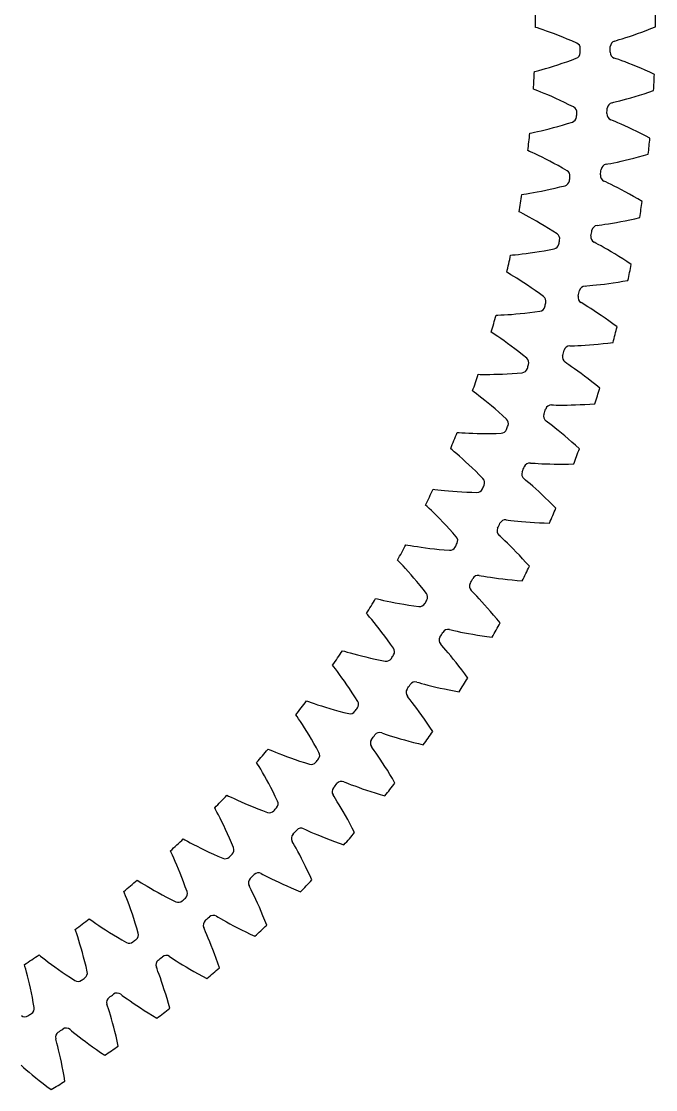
# Model space of a CAD drawing. Header units: millimetres. Extents: x -125 to 125, y -125 to 125.
# Drawn here: x 61.6 to 125, y -107 to -0.3 of the extents above; entities that cross this region are included whole.
import ezdxf

# ---------------------------------------------------------------- set-up
doc = ezdxf.new("R2010")
doc.units = ezdxf.units.MM

msp = doc.modelspace()

# ---------------------------------------------------------------- linework, layer by layer
at = {"layer": 'thin_ring_external'}
for p, q in [((124.059727, -1.180856), (124.521616, -1.002841)), ((124.521616, -1.002841), (124.997353, -0.813528)), ((121.090139, -2.182306), (121.355124, -2.103502)), ((121.355124, -2.103502), (121.664765, -2.008683)), ((121.664765, -2.008683), (122.00749, -1.90036)), ((122.00749, -1.90036), (122.377096, -1.779643)), ((122.377096, -1.779643), (122.769608, -1.647098)), ((122.769608, -1.647098), (123.182217, -1.503028)), ((123.182217, -1.503028), (123.612811, -1.34759)), ((123.612811, -1.34759), (124.059727, -1.180856)), ((120.908862, -2.237969), (121.090139, -2.182306)), ((121.043614, -4.003475), (120.865415, -3.938628)), ((121.304229, -4.095706), (121.043614, -4.003475)), ((121.608625, -4.206212), (121.304229, -4.095706)), ((121.945371, -4.331894), (121.608625, -4.206212)), ((122.308331, -4.471326), (121.945371, -4.331894)), ((122.693564, -4.623739), (122.308331, -4.471326)), ((123.098279, -4.78869), (122.693564, -4.623739)), ((123.520374, -4.965911), (123.098279, -4.78869)), ((123.958193, -5.155248), (123.520374, -4.965911)), ((124.41039, -5.356615), (123.958193, -5.155248)), ((124.87584, -5.569973), (124.41039, -5.356615)), ((123.837603, -7.513879), (124.307979, -7.35968)), ((124.307979, -7.35968), (124.792762, -7.194906)), ((120.636871, -8.408728), (120.820754, -8.362394)), ((120.820754, -8.362394), (121.089417, -8.297223)), ((121.089417, -8.297223), (121.403496, -8.218338)), ((121.403496, -8.218338), (121.751304, -8.127656)), ((121.751304, -8.127656), (122.126592, -8.025969)), ((122.126592, -8.025969), (122.52536, -7.913639)), ((122.52536, -7.913639), (122.944788, -7.790825)), ((122.944788, -7.790825), (123.382756, -7.657576)), ((123.382756, -7.657576), (123.837603, -7.513879)), ((120.6813, -10.178811), (120.506644, -10.10495)), ((120.936865, -10.28423), (120.6813, -10.178811)), ((121.235222, -10.410134), (120.936865, -10.28423)), ((121.565111, -10.552846), (121.235222, -10.410134)), ((121.920478, -10.710629), (121.565111, -10.552846)), ((122.297426, -10.882514), (121.920478, -10.710629)), ((122.693191, -11.067914), (122.297426, -10.882514)), ((123.105686, -11.266457), (122.693191, -11.067914)), ((123.533267, -11.477902), (123.105686, -11.266457)), ((123.974592, -11.702096), (123.533267, -11.477902)), ((124.42854, -11.938941), (123.974592, -11.702096)), ((122.83081, -13.947584), (123.292401, -13.827299)), ((123.292401, -13.827299), (123.770037, -13.697319)), ((123.770037, -13.697319), (124.2626, -13.557513)), ((120.050152, -14.55755), (120.236162, -14.520665)), ((120.236162, -14.520665), (120.507801, -14.469297)), ((120.507801, -14.469297), (120.825499, -14.406552)), ((120.825499, -14.406552), (121.177484, -14.333748)), ((121.177484, -14.333748), (121.557474, -14.251356)), ((121.557474, -14.251356), (121.961458, -14.159534)), ((121.961458, -14.159534), (122.386609, -14.058296)), ((122.386609, -14.058296), (122.83081, -13.947584)), ((120.004142, -16.327593), (119.833485, -16.24491)), ((120.253991, -16.445923), (120.004142, -16.327593)), ((120.54553, -16.586897), (120.253991, -16.445923)), ((120.867702, -16.746267), (120.54553, -16.586897)), ((121.214549, -16.92199), (120.867702, -16.746267)), ((121.582228, -17.112898), (121.214549, -16.92199)), ((121.96801, -17.318264), (121.582228, -17.112898)), ((122.36983, -17.53761), (121.96801, -17.318264)), ((122.786056, -17.770612), (122.36983, -17.53761)), ((123.215358, -18.017047), (122.786056, -17.770612)), ((123.656621, -18.276763), (123.215358, -18.017047)), ((121.509138, -20.289091), (121.958412, -20.201204)), ((121.958412, -20.201204), (122.425543, -20.104645)), ((122.425543, -20.104645), (122.909192, -19.999224)), ((122.909192, -19.999224), (123.408252, -19.88475)), ((119.150237, -20.668392), (119.337887, -20.641054)), ((119.337887, -20.641054), (119.611795, -20.603623)), ((119.611795, -20.603623), (119.932282, -20.557182)), ((119.932282, -20.557182), (120.287525, -20.502445)), ((120.287525, -20.502445), (120.671227, -20.439562)), ((120.671227, -20.439562), (121.079372, -20.368488)), ((121.079372, -20.368488), (121.509138, -20.289091)), ((119.013907, -22.433777), (118.847695, -22.342488)), ((119.257388, -22.56471), (119.013907, -22.433777)), ((119.541348, -22.720387), (119.257388, -22.56471)), ((119.854963, -22.895999), (119.541348, -22.720387)), ((120.192385, -23.089203), (119.854963, -22.895999)), ((120.549837, -23.298636), (120.192385, -23.089203)), ((120.924629, -23.523432), (120.549837, -23.298636)), ((121.314724, -23.763009), (120.924629, -23.523432)), ((121.718511, -24.01696), (121.314724, -23.763009)), ((122.13467, -24.284995), (121.718511, -24.01696)), ((122.562096, -24.566902), (122.13467, -24.284995)), ((118.128273, -26.707592), (118.403735, -26.684196)), ((118.403735, -26.684196), (118.726175, -26.654179)), ((118.726175, -26.654179), (119.08375, -26.617653)), ((119.08375, -26.617653), (119.470162, -26.574445)), ((119.470162, -26.574445), (119.881403, -26.524303)), ((119.881403, -26.524303), (120.314663, -26.466953)), ((120.314663, -26.466953), (120.767839, -26.402122)), ((120.767839, -26.402122), (121.23929, -26.329541)), ((121.23929, -26.329541), (121.727692, -26.248952)), ((121.727692, -26.248952), (122.231946, -26.16011)), ((117.939471, -26.725314), (118.128273, -26.707592)), ((117.713178, -28.481434), (117.551844, -28.381778)), ((117.949656, -28.624629), (117.713178, -28.481434)), ((118.225297, -28.794601), (117.949656, -28.624629)), ((118.529536, -28.985998), (118.225297, -28.794601)), ((118.856652, -29.196179), (118.529536, -28.985998)), ((119.202944, -29.42359), (118.856652, -29.196179)), ((119.565769, -29.667231), (119.202944, -29.42359)), ((119.943123, -29.926414), (119.565769, -29.667231)), ((120.333416, -30.200651), (119.943123, -29.926414)), ((120.735346, -30.489585), (120.333416, -30.200651)), ((121.14782, -30.79295), (120.735346, -30.489585)), ((116.421016, -32.712511), (116.610476, -32.704453)), ((116.610476, -32.704453), (116.886773, -32.695153)), ((116.886773, -32.695153), (117.210325, -32.68164)), ((117.210325, -32.68164), (117.569299, -32.663419)), ((117.569299, -32.663419), (117.957413, -32.639997)), ((117.957413, -32.639997), (118.370678, -32.610919)), ((118.370678, -32.610919), (118.806301, -32.575767)), ((118.806301, -32.575767), (119.262196, -32.534159)), ((119.262196, -32.534159), (119.736739, -32.485745)), ((119.736739, -32.485745), (120.228618, -32.4302)), ((120.228618, -32.4302), (120.736751, -32.367221)), ((116.105349, -34.454786), (115.949314, -34.347022)), ((116.334207, -34.609869), (116.105349, -34.454786)), ((116.600809, -34.793694), (116.334207, -34.609869)), ((116.894878, -35.000376), (116.600809, -34.793694)), ((117.210836, -35.226985), (116.894878, -35.000376)), ((117.545065, -35.471782), (117.210836, -35.226985)), ((117.894976, -35.733631), (117.545065, -35.471782)), ((118.258604, -36.011743), (117.894976, -35.733631)), ((118.634384, -36.305551), (118.258604, -36.011743)), ((119.021037, -36.614632), (118.634384, -36.305551)), ((119.417483, -36.938662), (119.021037, -36.614632)), ((114.598831, -38.614366), (114.788455, -38.615992)), ((114.788455, -38.615992), (115.064867, -38.620812)), ((115.064867, -38.620812), (115.388687, -38.623837)), ((115.388687, -38.623837), (115.748123, -38.623969)), ((115.748123, -38.623969), (116.136926, -38.620396)), ((116.136926, -38.620396), (116.551138, -38.612457)), ((116.551138, -38.612457), (116.987987, -38.599594)), ((116.987987, -38.599594), (117.445412, -38.581319)), ((117.445412, -38.581319), (117.921807, -38.557199)), ((117.921807, -38.557199), (118.415881, -38.526841)), ((118.415881, -38.526841), (118.926567, -38.48989)), ((114.194614, -40.33825), (114.044285, -40.222659)), ((114.415255, -40.504816), (114.194614, -40.33825)), ((114.672123, -40.702015), (114.415255, -40.504816)), ((114.955256, -40.923442), (114.672123, -40.702015)), ((115.259231, -41.165889), (114.955256, -40.923442)), ((115.580524, -41.427432), (115.259231, -41.165889)), ((115.916608, -41.706806), (115.580524, -41.427432)), ((116.265561, -42.003123), (115.916608, -41.706806)), ((116.62585, -42.315735), (116.265561, -42.003123)), ((116.996216, -42.644155), (116.62585, -42.315735)), ((117.3756, -42.988005), (116.996216, -42.644155)), ((112.477671, -44.41548), (112.666965, -44.426787)), ((112.666965, -44.426787), (112.94277, -44.445714)), ((112.94277, -44.445714), (113.266013, -44.465269)), ((113.266013, -44.465269), (113.624973, -44.483755)), ((113.624973, -44.483755), (114.013452, -44.500038)), ((114.013452, -44.500038), (114.427528, -44.51326)), ((114.427528, -44.51326), (114.864465, -44.522719)), ((114.864465, -44.522719), (115.322226, -44.527824)), ((115.322226, -44.527824), (115.799232, -44.52806)), ((115.799232, -44.52806), (116.294211, -44.522971)), ((116.294211, -44.522971), (116.806117, -44.512144)), ((111.985959, -46.116476), (111.841728, -45.99336)), ((112.197807, -46.294091), (111.985959, -46.116476)), ((112.444271, -46.504148), (112.197807, -46.294091)), ((112.715728, -46.739743), (112.444271, -46.504148)), ((113.006927, -46.997395), (112.715728, -46.739743)), ((113.314446, -47.275002), (113.006927, -46.997395)), ((113.635828, -47.571172), (113.314446, -47.275002)), ((113.969195, -47.884921), (113.635828, -47.571172)), ((114.313051, -48.215522), (113.969195, -47.884921)), ((114.666165, -48.562424), (114.313051, -48.215522)), ((115.027497, -48.925197), (114.666165, -48.562424)), ((110.063069, -50.100719), (110.251539, -50.121677)), ((110.251539, -50.121677), (110.526018, -50.154662)), ((110.526018, -50.154662), (110.847841, -50.190697)), ((110.847841, -50.190697), (111.205389, -50.227487)), ((111.205389, -50.227487), (111.59253, -50.263585)), ((111.59253, -50.263585), (112.005391, -50.297932)), ((112.005391, -50.297932), (112.441274, -50.32969)), ((112.441274, -50.32969), (112.898178, -50.358162)), ((112.898178, -50.358162), (113.374549, -50.382754)), ((113.374549, -50.382754), (113.869143, -50.402944)), ((113.869143, -50.402944), (114.380934, -50.41827)), ((109.485145, -51.774389), (109.347389, -51.644069)), ((109.687648, -51.96259), (109.485145, -51.774389)), ((109.923065, -52.184957), (109.687648, -51.96259)), ((110.182137, -52.434106), (109.923065, -52.184957)), ((110.459801, -52.70629), (110.182137, -52.434106)), ((110.752744, -52.999238), (110.459801, -52.70629)), ((111.058584, -53.311431), (110.752744, -52.999238)), ((111.375496, -53.641792), (111.058584, -53.311431)), ((111.702023, -53.98952), (111.375496, -53.641792)), ((112.036964, -54.354), (111.702023, -53.98952)), ((112.379301, -54.73475), (112.036964, -54.354)), ((107.361326, -55.655251), (107.54848, -55.685805)), ((107.54848, -55.685805), (107.820916, -55.732762)), ((107.820916, -55.732762), (108.140479, -55.785183)), ((108.140479, -55.785183), (108.495682, -55.840181)), ((108.495682, -55.840181), (108.880475, -55.896)), ((108.880475, -55.896), (109.291044, -55.951383)), ((109.291044, -55.951383), (109.724737, -56.005356)), ((109.724737, -56.005356), (110.179591, -56.05712)), ((110.179591, -56.05712), (110.654085, -56.106004)), ((110.654085, -56.106004), (111.147003, -56.151423)), ((111.147003, -56.151423), (111.657344, -56.192861)), ((106.698697, -57.297229), (106.567774, -57.160045)), ((106.891326, -57.495524), (106.698697, -57.297229)), ((107.115081, -57.729622), (106.891326, -57.495524)), ((107.361094, -57.991674), (107.115081, -57.729622)), ((107.624498, -58.277681), (107.361094, -57.991674)), ((107.902101, -58.585204), (107.624498, -58.277681)), ((108.191601, -58.912607), (107.902101, -58.585204)), ((108.491231, -59.258719), (108.191601, -58.912607)), ((108.799577, -59.622665), (108.491231, -59.258719)), ((109.11547, -60.003772), (108.799577, -59.622665)), ((109.437919, -60.401505), (109.11547, -60.003772)), ((104.379489, -61.064585), (104.564839, -61.104655)), ((104.564839, -61.104655), (104.834522, -61.165462)), ((104.834522, -61.165462), (105.150992, -61.234131)), ((105.150992, -61.234131), (105.502923, -61.307195)), ((105.502923, -61.307195), (105.884364, -61.382588)), ((105.884364, -61.382588), (106.291569, -61.458863)), ((106.291569, -61.458863), (106.721941, -61.53491)), ((106.721941, -61.53491), (107.173558, -61.609832)), ((107.173558, -61.609832), (107.644937, -61.68288)), ((107.644937, -61.68288), (108.134893, -61.753408)), ((108.134893, -61.753408), (108.642452, -61.82085)), ((103.633884, -62.670587), (103.510137, -62.526897)), ((103.816136, -62.878459), (103.633884, -62.670587)), ((104.027647, -63.123676), (103.816136, -62.878459)), ((104.259959, -63.397949), (104.027647, -63.123676)), ((104.508415, -63.697032), (104.259959, -63.397949)), ((104.769953, -64.018329), (104.508415, -63.697032)), ((105.042358, -64.360086), (104.769953, -64.018329)), ((105.323925, -64.721046), (105.042358, -64.360086)), ((105.613286, -65.100262), (105.323925, -64.721046)), ((105.909307, -65.497001), (105.613286, -65.100262)), ((106.211027, -65.91068), (105.909307, -65.497001)), ((101.125338, -66.314609), (101.3084, -66.36409)), ((101.3084, -66.36409), (101.574627, -66.438588)), ((101.574627, -66.438588), (101.887177, -66.523327)), ((101.887177, -66.523327), (102.234919, -66.614265)), ((102.234919, -66.614265), (102.612012, -66.709037)), ((102.612012, -66.709037), (103.014792, -66.806004)), ((103.014792, -66.806004), (103.440719, -66.903927)), ((103.440719, -66.903927), (103.887921, -67.001811)), ((103.887921, -67.001811), (104.354956, -67.098833)), ((104.354956, -67.098833), (104.840671, -67.194286)), ((104.840671, -67.194286), (105.344125, -67.287557)), ((100.298702, -67.880444), (100.182453, -67.730623)), ((100.470103, -68.097351), (100.298702, -67.880444)), ((100.668816, -68.353049), (100.470103, -68.097351)), ((100.886821, -68.638825), (100.668816, -68.353049)), ((101.119681, -68.950204), (100.886821, -68.638825)), ((101.364473, -69.284436), (101.119681, -68.950204)), ((101.619072, -69.639657), (101.364473, -69.284436)), ((101.881841, -70.014523), (101.619072, -69.639657)), ((102.151461, -70.408019), (101.881841, -70.014523)), ((102.426839, -70.819356), (102.151461, -70.408019)), ((97.607362, -71.391625), (97.787659, -71.450389)), ((97.787659, -71.450389), (98.049735, -71.538383)), ((102.707042, -71.247901), (102.426839, -70.819356)), ((98.049735, -71.538383), (98.357551, -71.638971)), ((98.357551, -71.638971), (98.700195, -71.747546)), ((98.700195, -71.747546), (99.071958, -71.861449)), ((99.071958, -71.861449), (99.469261, -71.978856)), ((99.469261, -71.978856), (99.889632, -72.098399)), ((99.889632, -72.098399), (100.331253, -72.21899)), ((100.331253, -72.21899), (100.792725, -72.339732)), ((100.792725, -72.339732), (101.272933, -72.459862)), ((101.272933, -72.459862), (101.770967, -72.578718)), ((96.701852, -72.91321), (96.593405, -72.757648)), ((96.861954, -73.138585), (96.701852, -72.91321)), ((97.047353, -73.404096), (96.861954, -73.138585)), ((97.25048, -73.700631), (97.047353, -73.404096)), ((97.467138, -74.023494), (97.25048, -73.700631)), ((97.694545, -74.369789), (97.467138, -74.023494)), ((97.930674, -74.737547), (97.694545, -74.369789)), ((98.173959, -75.12534), (97.930674, -74.737547)), ((98.423135, -75.53209), (98.173959, -75.12534)), ((98.67715, -75.956952), (98.423135, -75.53209)), ((93.83474, -76.282389), (94.011801, -76.350282)), ((94.011801, -76.350282), (94.269042, -76.451543)), ((94.269042, -76.451543), (94.57132, -76.567717)), ((94.57132, -76.567717), (94.907974, -76.693646)), ((94.907974, -76.693646), (95.273436, -76.826383)), ((95.273436, -76.826383), (95.664225, -76.963923)), ((98.935107, -76.399245), (98.67715, -75.956952)), ((92.852718, -77.755752), (92.752356, -77.594857)), ((93.001104, -77.989009), (92.852718, -77.755752)), ((95.664225, -76.963923), (96.077945, -77.104775)), ((96.077945, -77.104775), (96.512832, -77.247758)), ((96.512832, -77.247758), (96.967537, -77.391906)), ((96.967537, -77.391906), (97.440984, -77.536399)), ((97.440984, -77.536399), (97.9323, -77.680529)), ((93.172703, -78.26364), (93.001104, -77.989009)), ((93.360425, -78.57016), (93.172703, -78.26364)), ((93.560314, -78.903664), (93.360425, -78.57016)), ((93.769742, -79.261119), (93.560314, -78.903664)), ((93.986785, -79.640454), (93.769742, -79.261119)), ((94.209952, -80.040164), (93.986785, -79.640454)), ((94.438035, -80.459107), (94.209952, -80.040164)), ((89.817314, -80.97414), (89.990677, -81.050986)), ((89.990677, -81.050986), (90.242412, -81.16525)), ((94.670025, -80.896384), (94.438035, -80.459107)), ((94.905061, -81.351272), (94.670025, -80.896384)), ((90.242412, -81.16525), (90.538364, -81.296706)), ((90.538364, -81.296706), (90.868149, -81.439661)), ((90.868149, -81.439661), (91.226356, -81.590885)), ((91.226356, -81.590885), (91.609613, -81.748201)), ((91.609613, -81.748201), (92.015601, -81.909993)), ((92.015601, -81.909993), (92.442621, -82.074995)), ((92.442621, -82.074995), (92.889371, -82.242172)), ((88.761342, -82.395439), (88.669326, -82.229629)), ((88.897624, -82.635968), (88.761342, -82.395439)), ((89.054977, -82.919003), (88.897624, -82.635968)), ((89.226802, -83.234708), (89.054977, -82.919003)), ((89.409402, -83.577984), (89.226802, -83.234708)), ((92.889371, -82.242172), (93.354823, -82.410651)), ((93.354823, -82.410651), (93.838139, -82.57968)), ((89.600305, -83.945666), (89.409402, -83.577984)), ((89.797696, -84.335589), (89.600305, -83.945666)), ((90.000162, -84.746172), (89.797696, -84.335589)), ((90.206556, -85.176215), (90.000162, -84.746172)), ((90.415916, -85.624767), (90.206556, -85.176215)), ((85.565565, -85.454639), (85.734778, -85.540237)), ((85.734778, -85.540237), (85.98035, -85.667206)), ((85.98035, -85.667206), (86.269204, -85.813602)), ((86.269204, -85.813602), (86.591259, -85.973209)), ((86.591259, -85.973209), (86.941278, -86.142527)), ((86.941278, -86.142527), (87.316002, -86.319206)), ((87.316002, -86.319206), (87.713199, -86.501517)), ((90.627418, -86.091063), (90.415916, -85.624767)), ((84.438398, -86.820166), (84.354968, -86.649874)), ((84.56222, -87.06734), (84.438398, -86.820166)), ((84.704916, -87.35804), (84.56222, -87.06734)), ((84.860397, -87.682107), (84.704916, -87.35804)), ((87.713199, -86.501517), (88.131236, -86.688108)), ((88.131236, -86.688108), (88.568868, -86.877879)), ((88.568868, -86.877879), (89.025111, -87.069904)), ((89.025111, -87.069904), (89.499165, -87.263391)), ((85.025231, -88.034259), (84.860397, -87.682107)), ((85.197111, -88.411209), (85.025231, -88.034259)), ((85.374335, -88.810701), (85.197111, -88.411209)), ((85.555572, -89.231088), (85.374335, -88.810701)), ((85.739738, -89.671107), (85.555572, -89.231088)), ((85.925922, -90.129765), (85.739738, -89.671107)), ((81.090585, -89.712197), (81.255207, -89.806323)), ((81.255207, -89.806323), (81.493975, -89.945665)), ((81.493975, -89.945665), (81.774977, -90.10662)), ((81.774977, -90.10662), (82.088463, -90.282463)), ((82.088463, -90.282463), (82.429379, -90.469432)), ((82.429379, -90.469432), (82.794593, -90.665014)), ((82.794593, -90.665014), (83.181963, -90.867369)), ((86.113339, -90.606252), (85.925922, -90.129765)), ((79.895164, -91.018389), (79.820538, -90.844059)), ((80.006204, -91.271562), (79.895164, -91.018389)), ((80.13387, -91.569169), (80.006204, -91.271562)), ((80.272602, -91.900753), (80.13387, -91.569169)), ((83.181963, -90.867369), (83.589928, -91.075062)), ((83.589928, -91.075062), (84.017299, -91.28693)), ((84.017299, -91.28693), (84.463141, -91.502001)), ((84.463141, -91.502001), (84.926698, -91.719442)), ((80.419239, -92.260862), (80.272602, -91.900753)), ((80.571647, -92.646097), (80.419239, -92.260862)), ((80.728242, -93.054117), (80.571647, -92.646097)), ((76.404049, -93.735706), (76.56365, -93.838115)), ((76.56365, -93.838115), (76.794992, -93.989467)), ((80.887778, -93.483209), (80.728242, -93.054117)), ((81.049236, -93.932059), (80.887778, -93.483209)), ((81.211757, -94.399624), (81.049236, -93.932059)), ((75.143492, -94.979155), (75.077865, -94.801242)), ((75.24146, -95.237668), (75.143492, -94.979155)), ((76.794992, -93.989467), (77.067409, -94.16456)), ((77.067409, -94.16456), (77.371507, -94.356181)), ((77.371507, -94.356181), (77.702432, -94.560313)), ((77.702432, -94.560313), (78.057183, -94.774288)), ((78.057183, -94.774288), (78.433715, -94.996158)), ((78.433715, -94.996158), (78.830543, -95.224411)), ((81.3746, -94.885059), (81.211757, -94.399624)), ((75.353764, -95.541406), (75.24146, -95.237668)), ((75.475383, -95.87964), (75.353764, -95.541406)), ((75.603442, -96.246767), (75.475383, -95.87964)), ((78.830543, -95.224411), (79.246539, -95.457825)), ((79.246539, -95.457825), (79.680818, -95.69538)), ((79.680818, -95.69538), (80.132667, -95.936206)), ((75.735981, -96.639281), (75.603442, -96.246767)), ((75.871538, -97.054765), (75.735981, -96.639281)), ((76.008956, -97.491444), (75.871538, -97.054765)), ((71.518183, -97.51467), (71.672347, -97.625094)), ((71.672347, -97.625094), (71.895659, -97.788061)), ((71.895659, -97.788061), (72.158781, -97.976835)), ((72.158781, -97.976835), (72.452698, -98.183733)), ((72.452698, -98.183733), (72.772768, -98.404497)), ((76.147285, -97.947952), (76.008956, -97.491444)), ((76.28572, -98.423206), (76.147285, -97.947952)), ((70.19578, -98.692132), (70.139323, -98.511099)), ((70.28042, -98.95531), (70.19578, -98.692132)), ((70.377068, -99.264385), (70.28042, -98.95531)), ((70.481259, -99.608388), (70.377068, -99.264385)), ((72.772768, -98.404497), (73.11613, -98.636307)), ((73.11613, -98.636307), (73.480843, -98.877113)), ((73.480843, -98.877113), (73.865498, -99.125331)), ((73.865498, -99.125331), (74.269033, -99.379681)), ((76.423564, -98.916322), (76.28572, -98.423206)), ((70.590405, -99.981575), (70.481259, -99.608388)), ((70.702729, -100.380345), (70.590405, -99.981575)), ((74.269033, -99.379681), (74.690615, -99.639101)), ((74.690615, -99.639101), (75.129579, -99.902685)), ((66.445735, -101.039228), (66.594059, -101.15738)), ((66.594059, -101.15738), (66.808759, -101.331537)), ((66.808759, -101.331537), (67.061898, -101.5335)), ((70.816894, -100.802209), (70.702729, -100.380345)), ((70.931836, -101.245334), (70.816894, -100.802209)), ((71.046675, -101.70831), (70.931836, -101.245334)), ((65.064934, -102.147632), (65.017795, -101.963953)), ((65.136026, -102.414788), (65.064934, -102.147632)), ((65.216767, -102.728395), (65.136026, -102.414788)), ((67.061898, -101.5335), (67.344867, -101.755136)), ((67.344867, -101.755136), (67.653248, -101.991954)), ((67.653248, -101.991954), (67.984326, -102.240994)), ((67.984326, -102.240994), (68.336267, -102.500109)), ((71.160662, -102.190012), (71.046675, -101.70831)), ((71.273148, -102.689524), (71.160662, -102.190012)), ((65.303257, -103.07727), (65.216767, -102.728395)), ((65.393205, -103.455543), (65.303257, -103.07727)), ((65.485021, -103.859528), (65.393205, -103.455543)), ((68.336267, -102.500109), (68.707746, -102.767644)), ((68.707746, -102.767644), (69.097768, -103.042267)), ((69.097768, -103.042267), (69.505554, -103.322875)), ((69.505554, -103.322875), (69.930486, -103.608528)), ((61.547562, -104.610651), (61.790059, -104.825276)), ((65.577497, -104.286671), (65.485021, -103.859528)), ((65.669662, -104.735087), (65.577497, -104.286671)), ((61.790059, -104.825276), (62.061342, -105.061071)), ((62.061342, -105.061071), (62.357228, -105.313327)), ((62.357228, -105.313327), (62.675159, -105.578947)), ((62.675159, -105.578947), (63.01341, -105.855694)), ((65.760712, -105.203322), (65.669662, -104.735087)), ((65.849955, -105.690217), (65.760712, -105.203322)), ((65.936788, -106.194821), (65.849955, -105.690217)), ((63.01341, -105.855694), (63.370744, -106.141847)), ((63.370744, -106.141847), (63.746234, -106.436027)), ((63.746234, -106.436027), (64.139161, -106.737091)), ((64.139161, -106.737091), (64.548953, -107.044069))]:
    msp.add_line(p, q, dxfattribs=at)
for centre, radius, start, end in [((0, 0), 125, 359.627104, 0.372896), ((0, 0), 120.5, 358.405945, 358.667226), ((121.067239, -2.816689), 0.6, 105.305266, 178.667226), ((121.053135, -3.36875), 0.6, 178.405945, 251.767905), ((0, 0), 125, 356.700274, 357.446067), ((120.765491, -8.99478), 0.6, 102.378436, 175.740397), ((120.723218, -9.545401), 0.6, 175.479116, 248.841076), ((0, 0), 120.5, 355.479116, 355.740397), ((0, 0), 125, 353.773445, 354.519238), ((120.148681, -15.149405), 0.6, 99.451607, 172.813567), ((120.078347, -15.697149), 0.6, 172.552286, 245.914247), ((0, 0), 120.5, 352.552286, 352.813567), ((0, 0), 125, 350.846616, 351.592408), ((0, 0), 120.5, 349.625457, 349.886738), ((119.218416, -21.264506), 0.6, 96.524778, 169.886738), ((119.120206, -21.807944), 0.6, 169.625457, 242.987417), ((0, 0), 125, 347.919787, 348.665579), ((117.851294, -27.861846), 0.6, 166.698628, 240.060588), ((0, 0), 120.5, 346.698628, 346.959909), ((117.977124, -27.324131), 0.6, 93.597949, 166.959909), ((0, 0), 125, 344.992957, 345.73875), ((116.428044, -33.31247), 0.6, 90.671119, 164.033079), ((116.274922, -33.843058), 0.6, 163.771799, 237.133759), ((0, 0), 120.5, 343.771799, 344.033079), ((0, 0), 125, 342.066128, 342.811921), ((0, 0), 120.5, 340.844969, 341.10625), ((114.575215, -39.213901), 0.6, 87.74429, 161.10625), ((114.395201, -39.735979), 0.6, 160.844969, 234.206929), ((0, 0), 125, 339.139299, 339.885091), ((0, 0), 120.5, 337.91814, 338.179421), ((112.423473, -45.013027), 0.6, 84.817461, 158.179421), ((112.217036, -45.525232), 0.6, 157.91814, 231.2801), ((0, 0), 125, 336.21247, 336.958262), ((109.978432, -50.69472), 0.6, 81.890632, 155.252592), ((109.74611, -51.195716), 0.6, 154.991311, 228.353271), ((0, 0), 120.5, 334.991311, 335.252592), ((0, 0), 125, 333.28564, 334.031433), ((106.988869, -56.732635), 0.6, 152.064482, 225.426442), ((0, 0), 120.5, 332.064482, 332.325762), ((107.246468, -56.244155), 0.6, 78.963802, 152.325762), ((0, 0), 125, 330.358811, 331.104604), ((103.952506, -62.121546), 0.6, 149.137652, 222.499612), ((0, 0), 120.5, 329.137652, 329.398933), ((104.234712, -61.646856), 0.6, 76.036973, 149.398933), ((0, 0), 125, 327.431982, 328.177774), ((100.644943, -67.348389), 0.6, 146.210823, 219.572783), ((0, 0), 120.5, 326.210823, 326.472104), ((100.951018, -66.888728), 0.6, 73.110144, 146.472104), ((97.403955, -71.956094), 0.6, 70.183314, 143.545275), ((0, 0), 125, 324.505153, 325.250945), ((97.074809, -72.399527), 0.6, 143.283994, 216.645954), ((0, 0), 120.5, 323.283994, 323.545275), ((0, 0), 120.5, 320.357164, 320.618445), ((93.602776, -76.835735), 0.6, 67.256485, 140.618445), ((0, 0), 125, 321.578323, 322.324116), ((93.251417, -77.261783), 0.6, 140.357164, 213.719125), ((0, 0), 120.5, 317.430335, 317.691616), ((89.557399, -81.514921), 0.6, 64.329656, 137.691616), ((89.184744, -81.922473), 0.6, 137.430335, 210.792295), ((0, 0), 125, 318.651494, 319.397286), ((85.278376, -85.981443), 0.6, 61.402827, 134.764787), ((84.885397, -86.369435), 0.6, 134.503506, 207.865466), ((0, 0), 120.5, 314.503506, 314.764787), ((0, 0), 125, 315.724665, 316.470457), ((80.776872, -90.22365), 0.6, 58.475997, 131.837958), ((80.364594, -90.59107), 0.6, 131.576677, 204.938637), ((0, 0), 120.5, 311.576677, 311.837958), ((0, 0), 125, 312.797835, 313.543628), ((0, 0), 120.5, 308.649847, 308.911128), ((76.06463, -94.230473), 0.6, 55.549168, 128.911128), ((75.634129, -94.576363), 0.6, 128.649847, 202.011807), ((0, 0), 125, 309.871006, 310.616799), ((70.706344, -98.314917), 0.6, 125.723018, 199.084978), ((0, 0), 120.5, 305.723018, 305.984299), ((71.153944, -97.99146), 0.6, 52.622339, 125.984299), ((0, 0), 125, 306.944177, 307.689969), ((65.594093, -101.796979), 0.6, 122.796189, 196.158149), ((0, 0), 120.5, 302.796189, 303.05747), ((66.057625, -101.496799), 0.6, 49.69551, 123.05747), ((0, 0), 125, 304.017348, 304.76314), ((0, 0), 125, 301.090518, 301.836311)]:
    msp.add_arc(centre, radius, start, end, dxfattribs=at)
at = {"layer": 'thin_ring_internal'}
for p, q in [((113.179217, -0.936316), (112.996586, -0.878358)), ((113.446208, -1.023106), (113.179217, -0.936316)), ((113.758113, -1.127545), (113.446208, -1.023106)), ((114.10324, -1.246864), (113.758113, -1.127545)), ((114.475318, -1.379834), (114.10324, -1.246864)), ((114.870319, -1.525823), (114.475318, -1.379834)), ((115.285393, -1.684489), (114.870319, -1.525823)), ((115.718393, -1.855647), (115.285393, -1.684489)), ((116.167628, -2.039211), (115.718393, -1.855647)), ((116.631719, -2.23515), (116.167628, -2.039211)), ((117.109556, -2.441614), (116.631719, -2.23515)), ((116.105642, -4.307655), (116.579741, -4.137352)), ((116.579741, -4.137352), (117.06814, -3.95729)), ((112.87594, -5.293607), (113.061463, -5.24571)), ((113.061463, -5.24571), (113.332795, -5.173629)), ((113.332795, -5.173629), (113.649938, -5.086379)), ((113.649938, -5.086379), (114.001066, -4.986085)), ((114.001066, -4.986085), (114.37985, -4.873632)), ((114.37985, -4.873632), (114.782234, -4.749432)), ((114.782234, -4.749432), (115.205353, -4.61367)), ((115.205353, -4.61367), (115.647054, -4.466412)), ((115.647054, -4.466412), (116.105642, -4.307655)), ((112.9592, -7.115547), (112.780007, -7.047702)), ((113.221053, -7.216788), (112.9592, -7.115547)), ((113.526789, -7.338104), (113.221053, -7.216788)), ((113.864886, -7.476092), (113.526789, -7.338104)), ((114.229147, -7.629182), (113.864886, -7.476092)), ((114.615586, -7.796524), (114.229147, -7.629182)), ((115.021376, -7.97762), (114.615586, -7.796524)), ((115.444383, -8.172169), (115.021376, -7.97762)), ((115.882923, -8.379991), (115.444383, -8.172169)), ((116.335622, -8.600982), (115.882923, -8.379991)), ((116.801471, -8.833232), (116.335622, -8.600982)), ((115.230579, -10.775142), (115.697152, -10.641665)), ((115.697152, -10.641665), (116.179844, -10.497506)), ((116.179844, -10.497506), (116.677347, -10.344385)), ((112.418427, -11.449775), (112.606289, -11.41208)), ((112.606289, -11.41208), (112.881153, -11.354924)), ((112.881153, -11.354924), (113.202587, -11.285123)), ((113.202587, -11.285123), (113.558668, -11.204154)), ((113.558668, -11.204154), (113.943028, -11.112554)), ((113.943028, -11.112554), (114.351593, -11.010512)), ((114.351593, -11.010512), (114.781495, -10.898059)), ((114.781495, -10.898059), (115.230579, -10.775142)), ((112.402069, -13.273542), (112.226847, -13.196014)), ((112.658002, -13.388932), (112.402069, -13.273542)), ((112.956657, -13.526763), (112.658002, -13.388932)), ((113.286713, -13.683008), (112.956657, -13.526763)), ((113.642071, -13.855762), (113.286713, -13.683008)), ((114.018795, -14.043957), (113.642071, -13.855762)), ((114.41409, -14.246943), (114.018795, -14.043957)), ((114.825842, -14.464302), (114.41409, -14.246943)), ((115.252378, -14.695762), (114.825842, -14.464302)), ((115.692333, -14.941144), (115.252378, -14.695762)), ((116.144805, -15.198487), (115.692333, -14.941144)), ((114.015084, -17.149925), (114.47021, -17.051715)), ((114.47021, -17.051715), (114.943376, -16.943916)), ((114.943376, -16.943916), (115.43322, -16.826332)), ((115.43322, -16.826332), (115.938343, -16.700607)), ((111.625413, -17.571771), (111.815054, -17.544392)), ((111.815054, -17.544392), (112.092628, -17.502331)), ((112.092628, -17.502331), (112.417394, -17.450188)), ((112.417394, -17.450188), (112.777366, -17.388785)), ((112.777366, -17.388785), (113.166154, -17.318311)), ((113.166154, -17.318311), (113.579683, -17.238733)), ((113.579683, -17.238733), (114.015084, -17.149925)), ((111.509485, -19.391924), (111.338759, -19.304943)), ((111.758735, -19.521118), (111.509485, -19.391924)), ((112.049417, -19.675052), (111.758735, -19.521118)), ((112.370449, -19.849089), (112.049417, -19.675052)), ((112.715842, -20.040991), (112.370449, -19.849089)), ((113.081727, -20.249478), (112.715842, -20.040991)), ((113.465347, -20.473747), (113.081727, -20.249478)), ((113.864615, -20.713267), (113.465347, -20.473747)), ((114.277875, -20.967675), (113.864615, -20.713267)), ((114.703773, -21.236717), (114.277875, -20.967675)), ((115.141516, -21.518385), (114.703773, -21.236717)), ((111.659492, -23.521521), (112.051549, -23.472383)), ((112.051549, -23.472383), (112.468806, -23.415507)), ((112.468806, -23.415507), (112.908408, -23.350608)), ((112.908408, -23.350608), (113.368217, -23.277399)), ((113.368217, -23.277399), (113.846564, -23.1956)), ((113.846564, -23.1956), (114.342098, -23.104941)), ((114.342098, -23.104941), (114.853333, -23.006988)), ((110.499265, -23.641327), (110.690118, -23.624344)), ((110.690118, -23.624344), (110.969575, -23.597505)), ((110.969575, -23.597505), (111.296705, -23.563174)), ((111.296705, -23.563174), (111.659492, -23.521521)), ((110.284113, -25.452433), (110.118392, -25.356258)), ((110.525936, -25.595045), (110.284113, -25.452433)), ((110.807779, -25.764624), (110.525936, -25.595045)), ((111.118827, -25.955932), (110.807779, -25.764624)), ((111.453225, -26.166409), (111.118827, -25.955932)), ((111.807178, -26.394566), (111.453225, -26.166409)), ((112.177979, -26.63945), (111.807178, -26.394566)), ((112.563571, -26.900416), (112.177979, -26.63945)), ((112.962322, -27.177012), (112.563571, -26.900416)), ((113.372892, -27.46891), (112.962322, -27.177012)), ((113.7946, -27.774063), (113.372892, -27.46891)), ((109.043344, -29.640328), (109.23484, -29.633793)), ((109.23484, -29.633793), (109.515346, -29.622254)), ((109.515346, -29.622254), (109.843862, -29.605839)), ((109.843862, -29.605839), (110.208383, -29.584059)), ((110.208383, -29.584059), (110.602537, -29.556405)), ((110.602537, -29.556405), (111.022278, -29.5224)), ((111.022278, -29.5224), (111.464768, -29.481604)), ((111.464768, -29.481604), (111.927889, -29.433614)), ((111.927889, -29.433614), (112.409989, -29.37806)), ((112.409989, -29.37806), (112.909735, -29.314596)), ((112.909735, -29.314596), (113.425556, -29.244708)), ((108.72961, -31.436982), (108.569388, -31.3319)), ((108.963284, -31.592587), (108.72961, -31.436982)), ((109.235446, -31.777304), (108.963284, -31.592587)), ((109.535583, -31.985313), (109.235446, -31.777304)), ((109.857988, -32.213737), (109.535583, -31.985313)), ((110.198954, -32.460883), (109.857988, -32.213737)), ((110.555828, -32.72565), (110.198954, -32.460883)), ((110.926594, -33.007284), (110.555828, -32.72565)), ((111.309644, -33.305242), (110.926594, -33.007284)), ((111.703662, -33.619126), (111.309644, -33.305242)), ((112.108077, -33.946852), (111.703662, -33.619126)), ((107.261995, -35.55087), (107.453562, -35.554802)), ((107.453562, -35.554802), (107.734279, -35.558599)), ((107.734279, -35.558599), (108.063201, -35.560149)), ((108.063201, -35.560149), (108.428368, -35.558307)), ((108.428368, -35.558307), (108.823445, -35.552219)), ((108.823445, -35.552219), (109.244416, -35.541186)), ((109.244416, -35.541186), (109.688473, -35.524615)), ((109.688473, -35.524615), (110.153524, -35.501987)), ((110.153524, -35.501987), (110.637939, -35.472843)), ((110.637939, -35.472843), (111.140404, -35.436765)), ((111.140404, -35.436765), (111.659272, -35.39515)), ((106.850615, -37.327711), (106.696371, -37.214036)), ((107.075443, -37.495844), (106.850615, -37.327711)), ((107.337111, -37.695148), (107.075443, -37.495844)), ((107.625442, -37.919236), (107.337111, -37.695148)), ((107.934891, -38.164926), (107.625442, -37.919236)), ((108.261852, -38.430323), (107.934891, -38.164926)), ((108.603735, -38.714184), (108.261852, -38.430323)), ((108.958567, -39.015645), (108.603735, -38.714184)), ((109.324775, -39.334076), (108.958567, -39.015645)), ((109.701064, -39.669009), (109.324775, -39.334076)), ((110.086978, -40.018331), (109.701064, -39.669009)), ((105.160534, -41.355315), (105.3516, -41.369702)), ((105.3516, -41.369702), (105.631691, -41.388823)), ((105.631691, -41.388823), (105.960038, -41.408332)), ((105.960038, -41.408332), (106.32476, -41.426435)), ((106.32476, -41.426435), (106.71958, -41.441931)), ((106.71958, -41.441931), (107.140525, -41.453903)), ((107.140525, -41.453903), (107.584825, -41.461606)), ((107.584825, -41.461606), (108.050418, -41.464409)), ((108.050418, -41.464409), (108.535701, -41.461762)), ((108.535701, -41.461762), (109.039387, -41.453177)), ((109.039387, -41.453177), (109.559753, -41.439958)), ((104.652736, -43.107039), (104.504929, -42.985111)), ((104.868047, -43.287199), (104.652736, -43.107039)), ((105.118441, -43.500495), (104.868047, -43.287199)), ((105.394104, -43.739994), (105.118441, -43.500495)), ((105.689675, -44.002217), (105.394104, -43.739994)), ((106.001654, -44.285072), (105.689675, -44.002217)), ((106.327526, -44.58718), (106.001654, -44.285072)), ((106.665366, -44.907567), (106.327526, -44.58718)), ((107.013638, -45.245522), (106.665366, -44.907567)), ((107.371075, -45.600504), (107.013638, -45.245522)), ((107.737337, -45.970379), (107.371075, -45.600504)), ((102.745233, -47.036338), (102.935228, -47.061139)), ((102.935228, -47.061139), (103.213857, -47.095527)), ((103.213857, -47.095527), (103.540648, -47.132938)), ((103.540648, -47.132938), (103.903838, -47.170931)), ((103.903838, -47.170931), (104.297222, -47.207964)), ((104.297222, -47.207964), (104.716886, -47.242906)), ((104.716886, -47.242906), (105.160101, -47.27486)), ((105.160101, -47.27486), (105.624846, -47.303084)), ((105.624846, -47.303084), (106.10955, -47.326942)), ((106.10955, -47.326942), (106.612953, -47.345876)), ((106.612953, -47.345876), (107.133265, -47.361094)), ((102.142532, -48.757718), (102.001604, -48.627901)), ((102.347683, -48.949368), (102.142532, -48.757718)), ((102.586056, -49.176019), (102.347683, -48.949368)), ((102.848228, -49.430215), (102.586056, -49.176019)), ((103.129038, -49.708187), (102.848228, -49.430215)), ((103.425106, -50.007657), (103.129038, -49.708187)), ((103.733994, -50.327109), (103.425106, -50.007657)), ((104.053833, -50.665468), (103.733994, -50.327109)), ((104.38313, -51.021938), (104.053833, -50.665468)), ((104.720649, -51.395909), (104.38313, -51.021938)), ((105.066166, -51.785234), (104.720649, -51.395909)), ((100.023299, -52.576988), (100.211657, -52.612126)), ((100.211657, -52.612126), (100.487992, -52.661679)), ((100.487992, -52.661679), (100.812253, -52.716879)), ((100.812253, -52.716879), (101.172825, -52.774649)), ((101.172825, -52.774649), (101.5636, -52.83311)), ((101.5636, -52.83311), (101.980729, -52.890917)), ((101.980729, -52.890917), (102.421539, -52.947028)), ((102.421539, -52.947028), (102.884049, -53.000589)), ((102.884049, -53.000589), (103.366727, -53.05088)), ((103.366727, -53.05088), (103.868345, -53.097276)), ((103.868345, -53.097276), (104.387049, -53.140885)), ((99.327495, -54.262886), (99.193866, -54.125566)), ((99.521874, -54.465452), (99.327495, -54.262886)), ((99.747513, -54.704783), (99.521874, -54.465452)), ((99.995413, -54.972916), (99.747513, -54.704783)), ((100.260624, -55.265808), (99.995413, -54.972916)), ((100.539896, -55.581), (100.260624, -55.265808)), ((100.830878, -55.916843), (100.539896, -55.581)), ((101.131763, -56.272164), (100.830878, -55.916843)), ((101.441102, -56.646084), (101.131763, -56.272164)), ((101.757695, -57.037929), (101.441102, -56.646084)), ((102.081435, -57.445541), (101.757695, -57.037929)), ((97.002857, -57.960726), (97.189014, -58.006099)), ((97.189014, -58.006099), (97.462231, -58.070667)), ((97.462231, -58.070667), (97.782993, -58.143494)), ((97.782993, -58.143494), (98.139873, -58.220868)), ((98.139873, -58.220868), (98.526873, -58.300581)), ((98.526873, -58.300581), (98.940223, -58.381081)), ((98.940223, -58.381081), (99.37731, -58.46118)), ((99.37731, -58.46118), (99.836205, -58.539919)), ((99.836205, -58.539919), (100.315416, -58.616494)), ((100.315416, -58.616494), (100.813752, -58.690213)), ((100.813752, -58.690213), (101.329301, -58.762084)), ((96.216025, -59.606111), (96.090095, -59.461699)), ((96.399052, -59.818991), (96.216025, -59.606111)), ((96.611285, -60.070286), (96.399052, -59.818991)), ((96.844172, -60.351557), (96.611285, -60.070286)), ((97.092993, -60.658495), (96.844172, -60.351557)), ((97.354636, -60.988467), (97.092993, -60.658495)), ((97.626844, -61.3397), (97.354636, -60.988467)), ((97.907876, -61.710921), (97.626844, -61.3397)), ((98.196334, -62.101176), (97.907876, -61.710921)), ((98.491056, -62.509725), (98.196334, -62.101176)), ((98.792054, -62.934408), (98.491056, -62.509725)), ((93.69292, -63.171487), (93.876322, -63.226958)), ((93.876322, -63.226958), (94.145605, -63.30635)), ((94.145605, -63.30635), (94.461911, -63.396585)), ((94.461911, -63.396585), (94.814033, -63.493332)), ((94.814033, -63.493332), (95.196102, -63.59406)), ((95.196102, -63.59406), (95.604439, -63.697013)), ((95.604439, -63.697013), (96.036501, -63.800862)), ((96.036501, -63.800862), (96.490411, -63.904543)), ((96.490411, -63.904543), (96.964725, -64.007172)), ((96.964725, -64.007172), (97.458292, -64.107996)), ((92.817409, -64.771449), (92.699553, -64.620375)), ((92.988538, -64.994006), (92.817409, -64.771449)), ((93.186731, -65.256516), (92.988538, -64.994006)), ((97.458292, -64.107996), (97.969146, -64.207913)), ((93.403911, -65.550085), (93.186731, -65.256516)), ((93.635599, -65.870153), (93.403911, -65.550085)), ((93.878832, -66.21392), (93.635599, -65.870153)), ((94.131452, -66.579494), (93.878832, -66.21392)), ((94.391793, -66.965508), (94.131452, -66.579494)), ((94.658509, -67.370934), (94.391793, -66.965508)), ((90.103366, -68.19372), (90.283465, -68.259123)), ((90.283465, -68.259123), (90.548011, -68.353103)), ((94.930481, -67.794968), (94.658509, -67.370934)), ((95.207838, -68.235454), (94.930481, -67.794968)), ((90.548011, -68.353103), (90.858918, -68.460475)), ((90.858918, -68.460475), (91.205231, -68.576308)), ((91.205231, -68.576308), (91.581229, -68.69775)), ((91.581229, -68.69775), (91.983335, -68.822848)), ((91.983335, -68.822848), (92.40908, -68.950136)), ((92.40908, -68.950136), (92.856651, -69.07845)), ((92.856651, -69.07845), (93.324653, -69.206829)), ((93.324653, -69.206829), (93.811977, -69.334455)), ((93.811977, -69.334455), (94.316613, -69.46212)), ((89.141789, -69.743483), (89.032359, -69.586199)), ((89.300509, -69.975053), (89.141789, -69.743483)), ((89.484071, -70.247994), (89.300509, -69.975053)), ((89.684895, -70.552986), (89.484071, -70.247994)), ((89.898759, -70.885228), (89.684895, -70.552986)), ((90.122856, -71.241766), (89.898759, -70.885228)), ((90.355136, -71.620589), (90.122856, -71.241766)), ((90.594008, -72.020244), (90.355136, -71.620589)), ((90.838186, -72.43963), (90.594008, -72.020244)), ((91.086596, -72.877883), (90.838186, -72.43963)), ((86.244909, -73.012436), (86.421167, -73.087576)), ((86.421167, -73.087576), (86.680186, -73.195862)), ((86.680186, -73.195862), (86.984766, -73.320053)), ((86.984766, -73.320053), (87.324237, -73.454624)), ((87.324237, -73.454624), (87.693042, -73.596418)), ((87.693042, -73.596418), (88.087716, -73.743288)), ((91.339485, -73.332859), (91.086596, -72.877883)), ((85.200135, -74.507375), (85.099458, -74.34435)), ((85.345972, -74.747267), (85.200135, -74.507375)), ((88.087716, -73.743288), (88.505875, -73.893636)), ((88.505875, -73.893636), (88.945771, -74.0462)), ((88.945771, -74.0462), (89.406064, -74.199945)), ((89.406064, -74.199945), (89.885691, -74.353993)), ((89.885691, -74.353993), (90.382603, -74.509025)), ((85.514355, -75.029825), (85.345972, -74.747267)), ((85.698224, -75.345328), (85.514355, -75.029825)), ((85.893625, -75.688754), (85.698224, -75.345328)), ((86.097918, -76.056997), (85.893625, -75.688754)), ((86.309164, -76.44794), (86.097918, -76.056997)), ((86.525855, -76.860044), (86.309164, -76.44794)), ((86.746767, -77.292138), (86.525855, -76.860044)), ((82.129062, -77.613253), (82.300955, -77.697907)), ((82.300955, -77.697907), (82.553674, -77.820176)), ((82.553674, -77.820176), (82.851017, -77.960815)), ((86.970873, -77.743303), (86.746767, -77.292138)), ((87.198538, -78.211409), (86.970873, -77.743303)), ((81.00421, -79.048908), (80.912586, -78.880628)), ((82.851017, -77.960815), (83.182632, -78.113724)), ((83.182632, -78.113724), (83.543144, -78.275446)), ((83.543144, -78.275446), (83.929209, -78.44365)), ((83.929209, -78.44365), (84.338533, -78.616609)), ((84.338533, -78.616609), (84.769442, -78.792967)), ((84.769442, -78.792967), (85.220652, -78.971619)), ((85.220652, -78.971619), (85.691151, -79.151629)), ((81.13673, -79.296406), (81.00421, -79.048908)), ((81.289431, -79.587738), (81.13673, -79.296406)), ((81.455797, -79.912811), (81.289431, -79.587738)), ((81.632152, -80.266395), (81.455797, -79.912811)), ((85.691151, -79.151629), (86.178855, -79.333566)), ((81.81603, -80.645245), (81.632152, -80.266395)), ((82.005612, -81.047141), (81.81603, -80.645245)), ((82.199475, -81.470462), (82.005612, -81.047141)), ((77.768111, -81.982443), (77.935124, -82.076357)), ((77.935124, -82.076357), (78.180789, -82.212245)), ((78.180789, -82.212245), (78.470008, -82.368911)), ((82.39646, -81.913975), (82.199475, -81.470462)), ((82.595594, -82.376705), (82.39646, -81.913975)), ((76.566537, -83.354528), (76.484239, -83.181495)), ((78.470008, -82.368911), (78.792778, -82.539701)), ((78.792778, -82.539701), (79.14392, -82.720869)), ((79.14392, -82.720869), (79.520224, -82.909905)), ((79.520224, -82.909905), (79.919492, -83.104958)), ((79.919492, -83.104958), (80.340127, -83.304586)), ((82.797357, -82.856546), (82.595594, -82.376705)), ((76.685343, -83.608893), (76.566537, -83.354528)), ((76.821907, -83.90813), (76.685343, -83.608893)), ((76.970273, -84.241803), (76.821907, -83.90813)), ((77.127056, -84.604489), (76.970273, -84.241803)), ((80.340127, -83.304586), (80.780908, -83.50761)), ((80.780908, -83.50761), (81.240875, -83.713046)), ((81.240875, -83.713046), (81.717915, -83.921344)), ((77.289971, -84.992816), (77.127056, -84.604489)), ((77.457323, -85.404464), (77.289971, -84.992816)), ((77.627779, -85.837741), (77.457323, -85.404464)), ((73.175069, -86.106964), (73.336704, -86.209859)), ((73.336704, -86.209859), (73.574581, -86.358959)), ((73.574581, -86.358959), (73.854814, -86.531186)), ((77.800251, -86.29135), (77.627779, -85.837741)), ((77.973818, -86.764264), (77.800251, -86.29135)), ((71.90036, -87.411385), (71.827634, -87.234116)), ((72.005098, -87.671859), (71.90036, -87.411385)), ((73.854814, -86.531186), (74.167776, -86.719347)), ((74.167776, -86.719347), (74.5085, -86.919421)), ((74.5085, -86.919421), (74.873919, -87.128724)), ((74.873919, -87.128724), (75.26194, -87.34529)), ((75.26194, -87.34529), (75.671045, -87.56759)), ((78.149076, -87.254407), (77.973818, -86.764264)), ((72.125117, -87.978106), (72.005098, -87.671859)), ((72.255039, -88.319383), (72.125117, -87.978106)), ((72.391782, -88.690091), (72.255039, -88.319383)), ((75.671045, -87.56759), (76.100082, -87.794383)), ((76.100082, -87.794383), (76.548144, -88.02463)), ((76.548144, -88.02463), (77.013097, -88.258668)), ((72.533248, -89.086734), (72.391782, -88.690091)), ((72.67787, -89.506908), (72.533248, -89.086734)), ((72.824412, -89.948847), (72.67787, -89.506908)), ((68.363643, -89.974509), (68.519418, -90.086077)), ((68.519418, -90.086077), (68.748799, -90.247945)), ((68.748799, -90.247945), (69.019208, -90.435218)), ((69.019208, -90.435218), (69.321427, -90.640189)), ((69.321427, -90.640189), (69.650718, -90.858571)), ((72.971855, -90.411197), (72.824412, -89.948847)), ((73.119338, -90.892883), (72.971855, -90.411197)), ((67.019603, -91.207372), (66.956666, -91.026397)), ((67.109961, -91.473177), (67.019603, -91.207372)), ((67.213077, -91.785522), (67.109961, -91.473177)), ((67.324168, -92.133385), (67.213077, -91.785522)), ((69.650718, -90.858571), (70.004161, -91.087517)), ((70.004161, -91.087517), (70.379777, -91.324949)), ((70.379777, -91.324949), (70.776132, -91.569258)), ((70.776132, -91.569258), (71.192143, -91.819142)), ((71.192143, -91.819142), (71.626963, -92.073514)), ((73.267568, -91.391866), (73.119338, -90.892883)), ((67.440463, -92.511006), (67.324168, -92.133385)), ((67.560058, -92.914783), (67.440463, -92.511006)), ((71.626963, -92.073514), (72.078442, -92.332594)), ((63.348194, -93.573534), (63.497644, -93.693443)), ((63.497644, -93.693443), (63.717843, -93.867595)), ((63.717843, -93.867595), (63.977621, -94.069355)), ((67.681519, -93.342227), (67.560058, -92.914783)), ((67.803707, -93.791509), (67.681519, -93.342227)), ((67.925682, -94.261221), (67.803707, -93.791509)), ((61.938834, -94.731161), (61.885873, -94.547018)), ((62.014541, -95.001503), (61.938834, -94.731161)), ((62.100446, -95.319013), (62.014541, -95.001503)), ((63.977621, -94.069355), (64.268197, -94.290525)), ((64.268197, -94.290525), (64.58507, -94.526563)), ((64.58507, -94.526563), (64.925483, -94.774469)), ((64.925483, -94.774469), (65.287573, -95.032059)), ((68.04664, -94.750243), (67.925682, -94.261221)), ((68.1674, -95.256576), (68.04664, -94.750243)), ((62.192375, -95.672423), (62.100446, -95.319013)), ((62.287875, -96.055832), (62.192375, -95.672423)), ((62.385241, -96.465538), (62.287875, -96.055832)), ((65.287573, -95.032059), (65.669995, -95.297648)), ((65.669995, -95.297648), (66.071739, -95.569877)), ((66.071739, -95.569877), (66.492019, -95.847615)), ((66.492019, -95.847615), (66.928676, -96.130963)), ((62.483179, -96.898977), (62.385241, -96.465538)), ((62.58065, -97.354261), (62.483179, -96.898977)), ((62.676792, -97.829933), (62.58065, -97.354261)), ((62.770865, -98.324831), (62.676792, -97.829933)), ((62.863794, -98.837002), (62.770865, -98.324831))]:
    msp.add_line(p, q, dxfattribs=at)
for centre, radius, start, end in [((0, 0), 113, 359.554631, 0.445369), ((116.861805, -2.988075), 0.6, 358.535306, 65.611653), ((0, 0), 117.5, 358.334259, 358.535306), ((116.8506, -3.398116), 0.6, 291.257913, 358.334259), ((0, 0), 113, 356.424196, 357.314934), ((116.524248, -9.365347), 0.6, 355.404871, 62.481218), ((0, 0), 117.5, 355.203824, 355.404871), ((116.490668, -9.774165), 0.6, 288.127478, 355.203824), ((0, 0), 113, 353.293761, 354.1845), ((115.838936, -15.71467), 0.6, 352.274437, 59.350783), ((0, 0), 117.5, 352.073389, 352.274437), ((115.783081, -16.121044), 0.6, 284.997043, 352.073389), ((0, 0), 113, 350.163326, 351.054065), ((114.807916, -22.017094), 0.6, 349.144002, 56.220348), ((0, 0), 117.5, 348.942955, 349.144002), ((114.729953, -22.419811), 0.6, 281.866608, 348.942955), ((0, 0), 113, 347.032892, 347.92363), ((113.334425, -28.651669), 0.6, 278.736174, 345.81252), ((113.434264, -28.25381), 0.6, 346.013567, 53.089913), ((0, 0), 117.5, 345.81252, 346.013567), ((0, 0), 113, 343.902457, 344.793195), ((111.722079, -34.406206), 0.6, 342.883132, 49.959479), ((111.600662, -34.798019), 0.6, 275.605739, 342.682085), ((0, 0), 117.5, 342.682085, 342.883132), ((0, 0), 113, 340.772022, 341.662761), ((109.676472, -40.45592), 0.6, 339.752697, 46.829044), ((0, 0), 113, 337.641587, 338.532326), ((109.53384, -40.840518), 0.6, 272.475304, 339.55165), ((0, 0), 117.5, 339.55165, 339.752697), ((0, 0), 117.5, 336.421216, 336.622263), ((107.303547, -46.384898), 0.6, 336.622263, 43.698609), ((0, 0), 113, 334.511152, 335.401891), ((107.140125, -46.761133), 0.6, 269.344869, 336.421216), ((104.610386, -52.175445), 0.6, 333.491828, 40.568174), ((0, 0), 113, 331.380718, 332.271456), ((104.426662, -52.542194), 0.6, 266.214434, 333.290781), ((0, 0), 117.5, 333.290781, 333.491828), ((101.605027, -57.81028), 0.6, 330.361393, 37.437739), ((0, 0), 113, 328.250283, 329.141021), ((101.401549, -58.166449), 0.6, 263.084, 330.160346), ((0, 0), 117.5, 330.160346, 330.361393), ((98.296438, -63.272587), 0.6, 327.230958, 34.307305), ((0, 0), 113, 325.119848, 326.010587), ((98.073814, -63.617113), 0.6, 259.953565, 327.029911), ((0, 0), 117.5, 327.029911, 327.230958), ((0, 0), 113, 321.989413, 322.880152), ((94.694494, -68.546063), 0.6, 324.100524, 31.17687), ((94.453388, -68.877917), 0.6, 256.82313, 323.899476), ((0, 0), 117.5, 323.899476, 324.100524), ((0, 0), 113, 318.858979, 319.749717), ((90.809945, -73.614971), 0.6, 320.970089, 28.046435), ((90.551076, -73.933163), 0.6, 253.692695, 320.769042), ((0, 0), 117.5, 320.769042, 320.970089), ((0, 0), 113, 315.728544, 316.619282), ((0, 0), 117.5, 317.638607, 317.839654), ((86.654383, -78.464183), 0.6, 317.839654, 24.916), ((86.378524, -78.767764), 0.6, 250.562261, 317.638607), ((0, 0), 113, 312.598109, 313.488848), ((82.24021, -83.079227), 0.6, 314.709219, 21.785566), ((81.948184, -83.36729), 0.6, 247.431826, 314.508172), ((0, 0), 117.5, 314.508172, 314.709219), ((0, 0), 113, 309.467674, 310.358413), ((77.5806, -87.446329), 0.6, 311.578784, 18.655131), ((77.273279, -87.718016), 0.6, 244.301391, 311.377737), ((0, 0), 117.5, 311.377737, 311.578784), ((0, 0), 113, 306.337239, 307.227978), ((72.689459, -91.552458), 0.6, 308.44835, 15.524696), ((72.36776, -91.806956), 0.6, 241.170956, 308.247303), ((0, 0), 117.5, 308.247303, 308.44835), ((0, 0), 113, 303.206805, 304.097543), ((0, 0), 117.5, 305.116868, 305.317915), ((67.581384, -95.385358), 0.6, 305.317915, 12.394261), ((67.246268, -95.621909), 0.6, 238.040521, 305.116868), ((62.27162, -98.933591), 0.6, 302.18748, 9.263826), ((61.924086, -99.151488), 0.6, 234.910087, 301.986433), ((0, 0), 117.5, 301.986433, 302.18748)]:
    msp.add_arc(centre, radius, start, end, dxfattribs=at)

doc.saveas('drawing.dxf')
